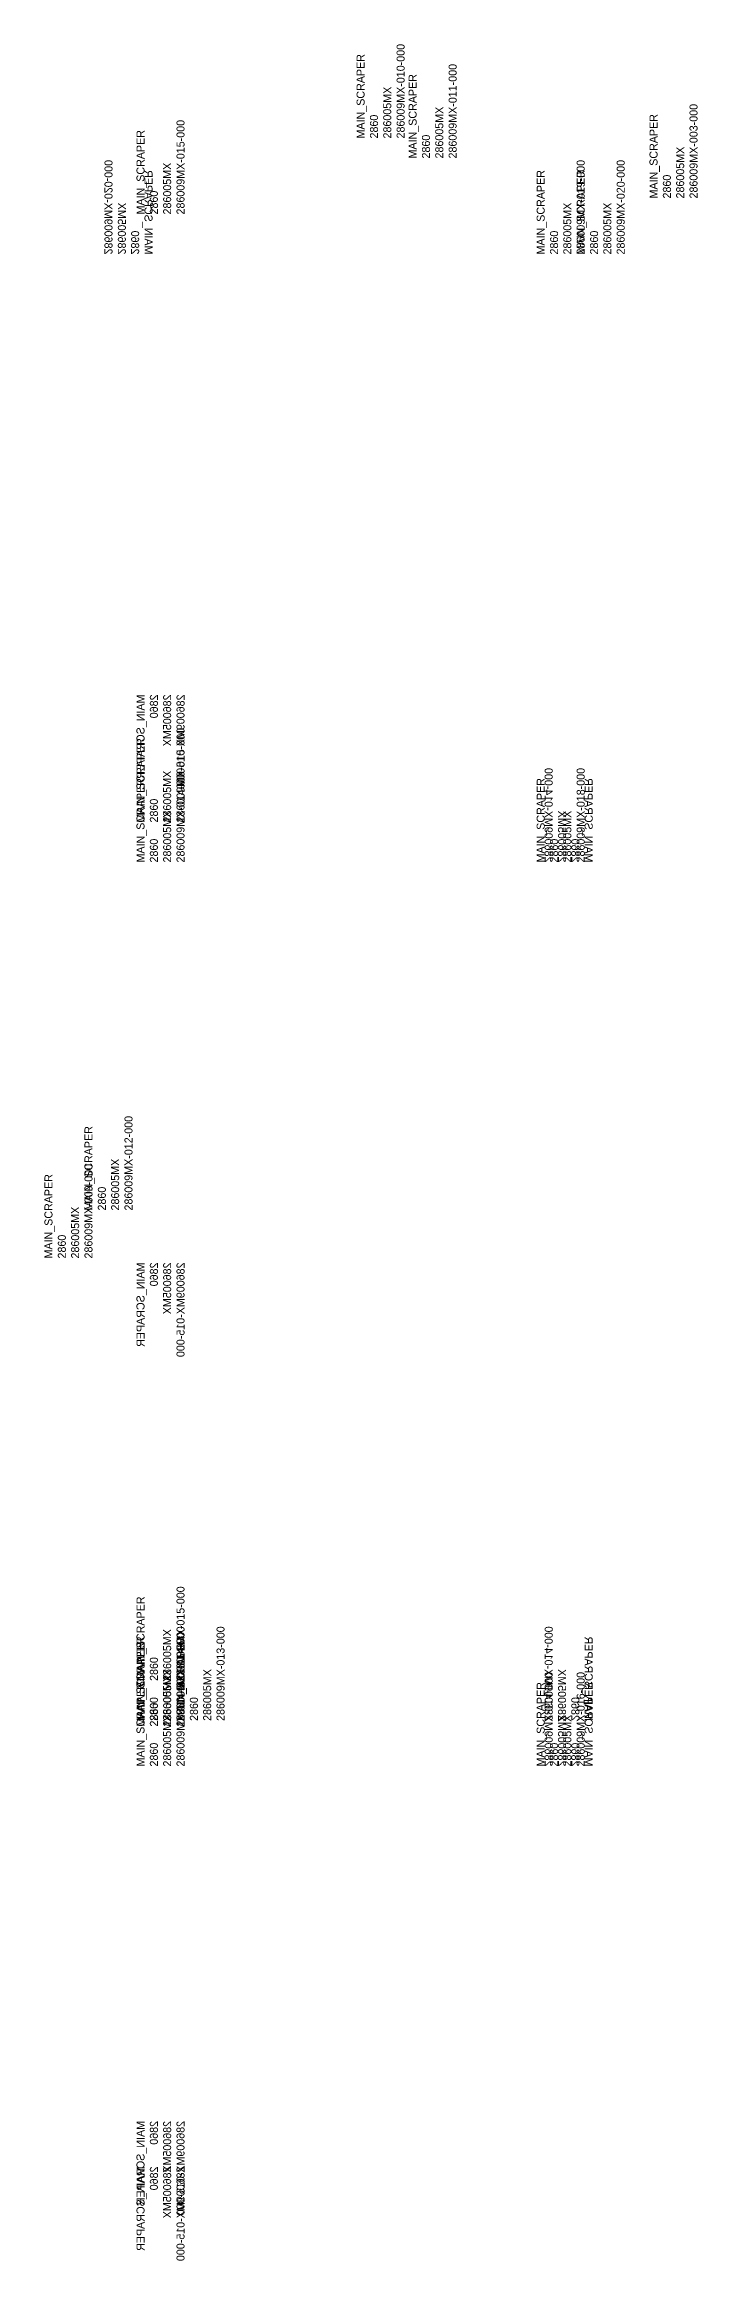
# Model space of a CAD drawing. Header units: millimetres. Extents: x 32072 to 32890, y 14147 to 25940.
# Drawn here: x 32072 to 32888, y 23170 to 25940 of the extents above; entities that cross this region are included whole.
import ezdxf

# ---------------------------------------------------------------- set-up
doc = ezdxf.new("R2010")
doc.units = ezdxf.units.MM
doc.layers.add('286009MX', color=42, linetype='Continuous')

# ---------------------------------------------------------------- blocks, each defined once
blk = doc.blocks.new('286009MX-014-000')
at = {"flags": 4}
for tag, p in [('AREA_NAME', (0, 0)), ('AREA_NUMBER', (0, -16.7)), ('ASSEMBLY_DRAWING', (0, -33.3)), ('COMPONENT_TAG', (0, -50))]:
    blk.add_attdef(tag, p, '', height=10, dxfattribs=at)
blk = doc.blocks.new('286009MX-013-000')
at = {"flags": 4}
for tag, p in [('AREA_NAME', (0, 0)), ('AREA_NUMBER', (0, -16.7)), ('ASSEMBLY_DRAWING', (0, -33.3)), ('COMPONENT_TAG', (0, -50))]:
    blk.add_attdef(tag, p, '', height=10, dxfattribs=at)
blk = doc.blocks.new('286009MX-009-000')
at = {"flags": 4}
for tag, p in [('AREA_NAME', (0, 0)), ('AREA_NUMBER', (0, -16.7)), ('ASSEMBLY_DRAWING', (0, -33.3)), ('COMPONENT_TAG', (0, -50))]:
    blk.add_attdef(tag, p, '', height=10, dxfattribs=at)
blk = doc.blocks.new('286009MX-016-000')
at = {"flags": 4}
for tag, p in [('AREA_NAME', (0, 0)), ('AREA_NUMBER', (0, -16.7)), ('ASSEMBLY_DRAWING', (0, -33.3)), ('COMPONENT_TAG', (0, -50))]:
    blk.add_attdef(tag, p, '', height=10, dxfattribs=at)
blk = doc.blocks.new('286009MX-003-000')
at = {"flags": 4}
for tag, p in [('AREA_NAME', (0, 0)), ('AREA_NUMBER', (0, -16.7)), ('ASSEMBLY_DRAWING', (0, -33.3)), ('COMPONENT_TAG', (0, -50))]:
    blk.add_attdef(tag, p, '', height=10, dxfattribs=at)
blk = doc.blocks.new('286009MX-015-000')
at = {"flags": 4}
for tag, p in [('AREA_NAME', (0, 0)), ('AREA_NUMBER', (0, -16.7)), ('ASSEMBLY_DRAWING', (0, -33.3)), ('COMPONENT_TAG', (0, -50))]:
    blk.add_attdef(tag, p, '', height=10, dxfattribs=at)
blk = doc.blocks.new('286009MX-011-000')
at = {"flags": 4}
for tag, p in [('AREA_NAME', (0, 0)), ('AREA_NUMBER', (0, -16.7)), ('ASSEMBLY_DRAWING', (0, -33.3)), ('COMPONENT_TAG', (0, -50))]:
    blk.add_attdef(tag, p, '', height=10, dxfattribs=at)
blk = doc.blocks.new('286009MX-012-000')
at = {"flags": 4}
for tag, p in [('AREA_NAME', (0, 0)), ('AREA_NUMBER', (0, -16.7)), ('ASSEMBLY_DRAWING', (0, -33.3)), ('COMPONENT_TAG', (0, -50))]:
    blk.add_attdef(tag, p, '', height=10, dxfattribs=at)
blk = doc.blocks.new('286009MX-010-000')
at = {"flags": 4}
for tag, p in [('AREA_NAME', (0, 0)), ('AREA_NUMBER', (0, -16.7)), ('ASSEMBLY_DRAWING', (0, -33.3)), ('COMPONENT_TAG', (0, -50))]:
    blk.add_attdef(tag, p, '', height=10, dxfattribs=at)
blk = doc.blocks.new('286009MX-018-000')
at = {"flags": 4}
for tag, p in [('AREA_NAME', (0, 0)), ('AREA_NUMBER', (0, -16.7)), ('ASSEMBLY_DRAWING', (0, -33.3)), ('COMPONENT_TAG', (0, -50))]:
    blk.add_attdef(tag, p, '', height=10, dxfattribs=at)
blk = doc.blocks.new('286009MX-019-000')
at = {"flags": 4}
for tag, p in [('AREA_NAME', (0, 0)), ('AREA_NUMBER', (0, -16.7)), ('ASSEMBLY_DRAWING', (0, -33.3)), ('COMPONENT_TAG', (0, -50))]:
    blk.add_attdef(tag, p, '', height=10, dxfattribs=at)
blk = doc.blocks.new('286009MX-020-000')
at = {"flags": 4}
for tag, p in [('AREA_NAME', (0, 0)), ('AREA_NUMBER', (0, -16.7)), ('ASSEMBLY_DRAWING', (0, -33.3)), ('COMPONENT_TAG', (0, -50))]:
    blk.add_attdef(tag, p, '', height=10, dxfattribs=at)

msp = doc.modelspace()

# ---------------------------------------------------------------- block references
at = {"layer": '286009MX'}
ref = msp.add_blockref('286009MX-010-000', (32472, 25822.5, 8048), dxfattribs=dict(at, rotation=90))
ref.add_attrib('COMPONENT_TAG', '286009MX-010-000', (32522, 25822.5, 8048), dxfattribs={"layer": '0', "height": 10, "rotation": 90})
ref.add_attrib('AREA_NAME', 'MAIN_SCRAPER', (32472, 25822.5, 8048), dxfattribs={"layer": '0', "height": 10, "rotation": 90})
ref.add_attrib('AREA_NUMBER', '2860', (32488.7, 25822.5, 8048), dxfattribs={"layer": '0', "height": 10, "rotation": 90})
ref.add_attrib('ASSEMBLY_DRAWING', '286005MX', (32505.3, 25822.5, 8048), dxfattribs={"layer": '0', "height": 10, "rotation": 90})
ref = msp.add_blockref('286009MX-011-000', (32537, 25797.5, 8035), dxfattribs=dict(at, rotation=90))
ref.add_attrib('COMPONENT_TAG', '286009MX-011-000', (32587, 25797.5, 8035), dxfattribs={"layer": '0', "height": 10, "rotation": 90})
ref.add_attrib('ASSEMBLY_DRAWING', '286005MX', (32570.3, 25797.5, 8035), dxfattribs={"layer": '0', "height": 10, "rotation": 90})
ref.add_attrib('AREA_NUMBER', '2860', (32553.7, 25797.5, 8035), dxfattribs={"layer": '0', "height": 10, "rotation": 90})
ref.add_attrib('AREA_NAME', 'MAIN_SCRAPER', (32537, 25797.5, 8035), dxfattribs={"layer": '0', "height": 10, "rotation": 90})
ref = msp.add_blockref('286009MX-003-000', (32838, 25747.5, 8045), dxfattribs=dict(at, rotation=90))
ref.add_attrib('COMPONENT_TAG', '286009MX-003-000', (32888, 25747.5, 8045), dxfattribs={"layer": '0', "height": 10, "rotation": 90})
ref.add_attrib('ASSEMBLY_DRAWING', '286005MX', (32871.3, 25747.5, 8045), dxfattribs={"layer": '0', "height": 10, "rotation": 90})
ref.add_attrib('AREA_NUMBER', '2860', (32854.7, 25747.5, 8045), dxfattribs={"layer": '0', "height": 10, "rotation": 90})
ref.add_attrib('AREA_NAME', 'MAIN_SCRAPER', (32838, 25747.5, 8045), dxfattribs={"layer": '0', "height": 10, "rotation": 90})
ref = msp.add_blockref('286009MX-015-000', (32197, 25727.5, 7247), dxfattribs=dict(at, rotation=90))
ref.add_attrib('COMPONENT_TAG', '286009MX-015-000', (32247, 25727.5, 7247), dxfattribs={"layer": '0', "height": 10, "rotation": 90})
ref.add_attrib('AREA_NAME', 'MAIN_SCRAPER', (32197, 25727.5, 7247), dxfattribs={"layer": '0', "height": 10, "rotation": 90})
ref.add_attrib('AREA_NUMBER', '2860', (32213.7, 25727.5, 7247), dxfattribs={"layer": '0', "height": 10, "rotation": 90})
ref.add_attrib('ASSEMBLY_DRAWING', '286005MX', (32230.3, 25727.5, 7247), dxfattribs={"layer": '0', "height": 10, "rotation": 90})
ref = msp.add_blockref('286009MX-020-000', (32197, 25677.5, 7237), dxfattribs=dict(at, xscale=-1, rotation=270))
ref.add_attrib('COMPONENT_TAG', '286009MX-020-000', (32147, 25677.5, 7237), dxfattribs={"layer": '0', "height": 10, "rotation": 270, "text_generation_flag": 2})
ref.add_attrib('AREA_NUMBER', '2860', (32180.3, 25677.5, 7237), dxfattribs={"layer": '0', "height": 10, "rotation": 270, "text_generation_flag": 2})
ref.add_attrib('ASSEMBLY_DRAWING', '286005MX', (32163.7, 25677.5, 7237), dxfattribs={"layer": '0', "height": 10, "rotation": 270, "text_generation_flag": 2})
ref.add_attrib('AREA_NAME', 'MAIN_SCRAPER', (32197, 25677.5, 7237), dxfattribs={"layer": '0', "height": 10, "rotation": 270, "text_generation_flag": 2})
ref = msp.add_blockref('286009MX-019-000', (32697, 25677.5, 7237), dxfattribs=dict(at, rotation=90))
ref.add_attrib('AREA_NUMBER', '2860', (32713.7, 25677.5, 7237), dxfattribs={"layer": '0', "height": 10, "rotation": 90})
ref.add_attrib('COMPONENT_TAG', '286009MX-019-000', (32747, 25677.5, 7237), dxfattribs={"layer": '0', "height": 10, "rotation": 90})
ref.add_attrib('ASSEMBLY_DRAWING', '286005MX', (32730.3, 25677.5, 7237), dxfattribs={"layer": '0', "height": 10, "rotation": 90})
ref.add_attrib('AREA_NAME', 'MAIN_SCRAPER', (32697, 25677.5, 7237), dxfattribs={"layer": '0', "height": 10, "rotation": 90})
ref = msp.add_blockref('286009MX-020-000', (32747, 25677.5, 7237), dxfattribs=dict(at, rotation=90))
ref.add_attrib('COMPONENT_TAG', '286009MX-020-000', (32797, 25677.5, 7237), dxfattribs={"layer": '0', "height": 10, "rotation": 90})
ref.add_attrib('AREA_NUMBER', '2860', (32763.7, 25677.5, 7237), dxfattribs={"layer": '0', "height": 10, "rotation": 90})
ref.add_attrib('ASSEMBLY_DRAWING', '286005MX', (32780.3, 25677.5, 7237), dxfattribs={"layer": '0', "height": 10, "rotation": 90})
ref.add_attrib('AREA_NAME', 'MAIN_SCRAPER', (32747, 25677.5, 7237), dxfattribs={"layer": '0', "height": 10, "rotation": 90})
ref = msp.add_blockref('286009MX-015-000', (32197, 25127.5, 7247), dxfattribs=dict(at, xscale=-1, rotation=90))
ref.add_attrib('COMPONENT_TAG', '286009MX-015-000', (32247, 25127.5, 7247), dxfattribs={"layer": '0', "height": 10, "rotation": 90, "text_generation_flag": 2})
ref.add_attrib('AREA_NAME', 'MAIN_SCRAPER', (32197, 25127.5, 7247), dxfattribs={"layer": '0', "height": 10, "rotation": 90, "text_generation_flag": 2})
ref.add_attrib('AREA_NUMBER', '2860', (32213.7, 25127.5, 7247), dxfattribs={"layer": '0', "height": 10, "rotation": 90, "text_generation_flag": 2})
ref.add_attrib('ASSEMBLY_DRAWING', '286005MX', (32230.3, 25127.5, 7247), dxfattribs={"layer": '0', "height": 10, "rotation": 90, "text_generation_flag": 2})
ref = msp.add_blockref('286009MX-015-000', (32197, 24967.5, 7247), dxfattribs=dict(at, rotation=90))
ref.add_attrib('COMPONENT_TAG', '286009MX-015-000', (32247, 24967.5, 7247), dxfattribs={"layer": '0', "height": 10, "rotation": 90})
ref.add_attrib('AREA_NAME', 'MAIN_SCRAPER', (32197, 24967.5, 7247), dxfattribs={"layer": '0', "height": 10, "rotation": 90})
ref.add_attrib('AREA_NUMBER', '2860', (32213.7, 24967.5, 7247), dxfattribs={"layer": '0', "height": 10, "rotation": 90})
ref.add_attrib('ASSEMBLY_DRAWING', '286005MX', (32230.3, 24967.5, 7247), dxfattribs={"layer": '0', "height": 10, "rotation": 90})
ref = msp.add_blockref('286009MX-014-000', (32197, 24917.5, 7247), dxfattribs=dict(at, rotation=90))
ref.add_attrib('COMPONENT_TAG', '286009MX-014-000', (32247, 24917.5, 7247), dxfattribs={"layer": '0', "height": 10, "rotation": 90})
ref.add_attrib('ASSEMBLY_DRAWING', '286005MX', (32230.3, 24917.5, 7247), dxfattribs={"layer": '0', "height": 10, "rotation": 90})
ref.add_attrib('AREA_NUMBER', '2860', (32213.7, 24917.5, 7247), dxfattribs={"layer": '0', "height": 10, "rotation": 90})
ref.add_attrib('AREA_NAME', 'MAIN_SCRAPER', (32197, 24917.5, 7247), dxfattribs={"layer": '0', "height": 10, "rotation": 90})
ref = msp.add_blockref('286009MX-018-000', (32697, 24917.5, 7237), dxfattribs=dict(at, rotation=90))
ref.add_attrib('AREA_NUMBER', '2860', (32713.7, 24917.5, 7237), dxfattribs={"layer": '0', "height": 10, "rotation": 90})
ref.add_attrib('COMPONENT_TAG', '286009MX-018-000', (32747, 24917.5, 7237), dxfattribs={"layer": '0', "height": 10, "rotation": 90})
ref.add_attrib('ASSEMBLY_DRAWING', '286005MX', (32730.3, 24917.5, 7237), dxfattribs={"layer": '0', "height": 10, "rotation": 90})
ref.add_attrib('AREA_NAME', 'MAIN_SCRAPER', (32697, 24917.5, 7237), dxfattribs={"layer": '0', "height": 10, "rotation": 90})
ref = msp.add_blockref('286009MX-014-000', (32747, 24917.5, 7247), dxfattribs=dict(at, xscale=-1, rotation=270))
ref.add_attrib('COMPONENT_TAG', '286009MX-014-000', (32697, 24917.5, 7247), dxfattribs={"layer": '0', "height": 10, "rotation": 270, "text_generation_flag": 2})
ref.add_attrib('ASSEMBLY_DRAWING', '286005MX', (32713.7, 24917.5, 7247), dxfattribs={"layer": '0', "height": 10, "rotation": 270, "text_generation_flag": 2})
ref.add_attrib('AREA_NUMBER', '2860', (32730.3, 24917.5, 7247), dxfattribs={"layer": '0', "height": 10, "rotation": 270, "text_generation_flag": 2})
ref.add_attrib('AREA_NAME', 'MAIN_SCRAPER', (32747, 24917.5, 7247), dxfattribs={"layer": '0', "height": 10, "rotation": 270, "text_generation_flag": 2})
ref = msp.add_blockref('286009MX-012-000', (32132, 24482.5, 8045), dxfattribs=dict(at, rotation=90))
ref.add_attrib('COMPONENT_TAG', '286009MX-012-000', (32182, 24482.5, 8045), dxfattribs={"layer": '0', "height": 10, "rotation": 90})
ref.add_attrib('AREA_NUMBER', '2860', (32148.7, 24482.5, 8045), dxfattribs={"layer": '0', "height": 10, "rotation": 90})
ref.add_attrib('ASSEMBLY_DRAWING', '286005MX', (32165.3, 24482.5, 8045), dxfattribs={"layer": '0', "height": 10, "rotation": 90})
ref.add_attrib('AREA_NAME', 'MAIN_SCRAPER', (32132, 24482.5, 8045), dxfattribs={"layer": '0', "height": 10, "rotation": 90})
ref = msp.add_blockref('286009MX-009-000', (32082, 24422.5, 8048), dxfattribs=dict(at, rotation=90))
ref.add_attrib('AREA_NAME', 'MAIN_SCRAPER', (32082, 24422.5, 8048), dxfattribs={"layer": '0', "height": 10, "rotation": 90})
ref.add_attrib('COMPONENT_TAG', '286009MX-009-000', (32132, 24422.5, 8048), dxfattribs={"layer": '0', "height": 10, "rotation": 90})
ref.add_attrib('AREA_NUMBER', '2860', (32098.7, 24422.5, 8048), dxfattribs={"layer": '0', "height": 10, "rotation": 90})
ref.add_attrib('ASSEMBLY_DRAWING', '286005MX', (32115.3, 24422.5, 8048), dxfattribs={"layer": '0', "height": 10, "rotation": 90})
ref = msp.add_blockref('286009MX-015-000', (32197, 24417.5, 7247), dxfattribs=dict(at, xscale=-1, rotation=90))
ref.add_attrib('COMPONENT_TAG', '286009MX-015-000', (32247, 24417.5, 7247), dxfattribs={"layer": '0', "height": 10, "rotation": 90, "text_generation_flag": 2})
ref.add_attrib('AREA_NAME', 'MAIN_SCRAPER', (32197, 24417.5, 7247), dxfattribs={"layer": '0', "height": 10, "rotation": 90, "text_generation_flag": 2})
ref.add_attrib('AREA_NUMBER', '2860', (32213.7, 24417.5, 7247), dxfattribs={"layer": '0', "height": 10, "rotation": 90, "text_generation_flag": 2})
ref.add_attrib('ASSEMBLY_DRAWING', '286005MX', (32230.3, 24417.5, 7247), dxfattribs={"layer": '0', "height": 10, "rotation": 90, "text_generation_flag": 2})
ref = msp.add_blockref('286009MX-015-000', (32197, 23894.5, 8112), dxfattribs=dict(at, rotation=90))
ref.add_attrib('COMPONENT_TAG', '286009MX-015-000', (32247, 23894.5, 8112), dxfattribs={"layer": '0', "height": 10, "rotation": 90})
ref.add_attrib('AREA_NAME', 'MAIN_SCRAPER', (32197, 23894.5, 8112), dxfattribs={"layer": '0', "height": 10, "rotation": 90})
ref.add_attrib('AREA_NUMBER', '2860', (32213.7, 23894.5, 8112), dxfattribs={"layer": '0', "height": 10, "rotation": 90})
ref.add_attrib('ASSEMBLY_DRAWING', '286005MX', (32230.3, 23894.5, 8112), dxfattribs={"layer": '0', "height": 10, "rotation": 90})
ref = msp.add_blockref('286009MX-014-000', (32197, 23844.5, 8112), dxfattribs=dict(at, rotation=90))
ref.add_attrib('COMPONENT_TAG', '286009MX-014-000', (32247, 23844.5, 8112), dxfattribs={"layer": '0', "height": 10, "rotation": 90})
ref.add_attrib('ASSEMBLY_DRAWING', '286005MX', (32230.3, 23844.5, 8112), dxfattribs={"layer": '0', "height": 10, "rotation": 90})
ref.add_attrib('AREA_NUMBER', '2860', (32213.7, 23844.5, 8112), dxfattribs={"layer": '0', "height": 10, "rotation": 90})
ref.add_attrib('AREA_NAME', 'MAIN_SCRAPER', (32197, 23844.5, 8112), dxfattribs={"layer": '0', "height": 10, "rotation": 90})
ref = msp.add_blockref('286009MX-015-000', (32197, 23837.5, 7102), dxfattribs=dict(at, rotation=90))
ref.add_attrib('COMPONENT_TAG', '286009MX-015-000', (32247, 23837.5, 7102), dxfattribs={"layer": '0', "height": 10, "rotation": 90})
ref.add_attrib('AREA_NAME', 'MAIN_SCRAPER', (32197, 23837.5, 7102), dxfattribs={"layer": '0', "height": 10, "rotation": 90})
ref.add_attrib('AREA_NUMBER', '2860', (32213.7, 23837.5, 7102), dxfattribs={"layer": '0', "height": 10, "rotation": 90})
ref.add_attrib('ASSEMBLY_DRAWING', '286005MX', (32230.3, 23837.5, 7102), dxfattribs={"layer": '0', "height": 10, "rotation": 90})
ref = msp.add_blockref('286009MX-013-000', (32247, 23844.5, 8112), dxfattribs=dict(at, rotation=90))
ref.add_attrib('AREA_NUMBER', '2860', (32263.7, 23844.5, 8112), dxfattribs={"layer": '0', "height": 10, "rotation": 90})
ref.add_attrib('COMPONENT_TAG', '286009MX-013-000', (32297, 23844.5, 8112), dxfattribs={"layer": '0', "height": 10, "rotation": 90})
ref.add_attrib('ASSEMBLY_DRAWING', '286005MX', (32280.3, 23844.5, 8112), dxfattribs={"layer": '0', "height": 10, "rotation": 90})
ref.add_attrib('AREA_NAME', 'MAIN_SCRAPER', (32247, 23844.5, 8112), dxfattribs={"layer": '0', "height": 10, "rotation": 90})
ref = msp.add_blockref('286009MX-014-000', (32747, 23844.5, 8112), dxfattribs=dict(at, xscale=-1, rotation=270))
ref.add_attrib('COMPONENT_TAG', '286009MX-014-000', (32697, 23844.5, 8112), dxfattribs={"layer": '0', "height": 10, "rotation": 270, "text_generation_flag": 2})
ref.add_attrib('ASSEMBLY_DRAWING', '286005MX', (32713.7, 23844.5, 8112), dxfattribs={"layer": '0', "height": 10, "rotation": 270, "text_generation_flag": 2})
ref.add_attrib('AREA_NUMBER', '2860', (32730.3, 23844.5, 8112), dxfattribs={"layer": '0', "height": 10, "rotation": 270, "text_generation_flag": 2})
ref.add_attrib('AREA_NAME', 'MAIN_SCRAPER', (32747, 23844.5, 8112), dxfattribs={"layer": '0', "height": 10, "rotation": 270, "text_generation_flag": 2})
ref = msp.add_blockref('286009MX-014-000', (32197, 23787.5, 7102), dxfattribs=dict(at, rotation=90))
ref.add_attrib('COMPONENT_TAG', '286009MX-014-000', (32247, 23787.5, 7102), dxfattribs={"layer": '0', "height": 10, "rotation": 90})
ref.add_attrib('ASSEMBLY_DRAWING', '286005MX', (32230.3, 23787.5, 7102), dxfattribs={"layer": '0', "height": 10, "rotation": 90})
ref.add_attrib('AREA_NUMBER', '2860', (32213.7, 23787.5, 7102), dxfattribs={"layer": '0', "height": 10, "rotation": 90})
ref.add_attrib('AREA_NAME', 'MAIN_SCRAPER', (32197, 23787.5, 7102), dxfattribs={"layer": '0', "height": 10, "rotation": 90})
ref = msp.add_blockref('286009MX-016-000', (32697, 23787.5, 7102), dxfattribs=dict(at, rotation=90))
ref.add_attrib('AREA_NUMBER', '2860', (32713.7, 23787.5, 7102), dxfattribs={"layer": '0', "height": 10, "rotation": 90})
ref.add_attrib('COMPONENT_TAG', '286009MX-016-000', (32747, 23787.5, 7102), dxfattribs={"layer": '0', "height": 10, "rotation": 90})
ref.add_attrib('ASSEMBLY_DRAWING', '286005MX', (32730.3, 23787.5, 7102), dxfattribs={"layer": '0', "height": 10, "rotation": 90})
ref.add_attrib('AREA_NAME', 'MAIN_SCRAPER', (32697, 23787.5, 7102), dxfattribs={"layer": '0', "height": 10, "rotation": 90})
ref = msp.add_blockref('286009MX-014-000', (32747, 23787.5, 7102), dxfattribs=dict(at, xscale=-1, rotation=270))
ref.add_attrib('COMPONENT_TAG', '286009MX-014-000', (32697, 23787.5, 7102), dxfattribs={"layer": '0', "height": 10, "rotation": 270, "text_generation_flag": 2})
ref.add_attrib('ASSEMBLY_DRAWING', '286005MX', (32713.7, 23787.5, 7102), dxfattribs={"layer": '0', "height": 10, "rotation": 270, "text_generation_flag": 2})
ref.add_attrib('AREA_NUMBER', '2860', (32730.3, 23787.5, 7102), dxfattribs={"layer": '0', "height": 10, "rotation": 270, "text_generation_flag": 2})
ref.add_attrib('AREA_NAME', 'MAIN_SCRAPER', (32747, 23787.5, 7102), dxfattribs={"layer": '0', "height": 10, "rotation": 270, "text_generation_flag": 2})
ref = msp.add_blockref('286009MX-015-000', (32197, 23344.5, 8112), dxfattribs=dict(at, xscale=-1, rotation=90))
ref.add_attrib('COMPONENT_TAG', '286009MX-015-000', (32247, 23344.5, 8112), dxfattribs={"layer": '0', "height": 10, "rotation": 90, "text_generation_flag": 2})
ref.add_attrib('AREA_NAME', 'MAIN_SCRAPER', (32197, 23344.5, 8112), dxfattribs={"layer": '0', "height": 10, "rotation": 90, "text_generation_flag": 2})
ref.add_attrib('AREA_NUMBER', '2860', (32213.7, 23344.5, 8112), dxfattribs={"layer": '0', "height": 10, "rotation": 90, "text_generation_flag": 2})
ref.add_attrib('ASSEMBLY_DRAWING', '286005MX', (32230.3, 23344.5, 8112), dxfattribs={"layer": '0', "height": 10, "rotation": 90, "text_generation_flag": 2})
ref = msp.add_blockref('286009MX-015-000', (32197, 23287.5, 7102), dxfattribs=dict(at, xscale=-1, rotation=90))
ref.add_attrib('COMPONENT_TAG', '286009MX-015-000', (32247, 23287.5, 7102), dxfattribs={"layer": '0', "height": 10, "rotation": 90, "text_generation_flag": 2})
ref.add_attrib('AREA_NAME', 'MAIN_SCRAPER', (32197, 23287.5, 7102), dxfattribs={"layer": '0', "height": 10, "rotation": 90, "text_generation_flag": 2})
ref.add_attrib('AREA_NUMBER', '2860', (32213.7, 23287.5, 7102), dxfattribs={"layer": '0', "height": 10, "rotation": 90, "text_generation_flag": 2})
ref.add_attrib('ASSEMBLY_DRAWING', '286005MX', (32230.3, 23287.5, 7102), dxfattribs={"layer": '0', "height": 10, "rotation": 90, "text_generation_flag": 2})

doc.saveas('drawing.dxf')
